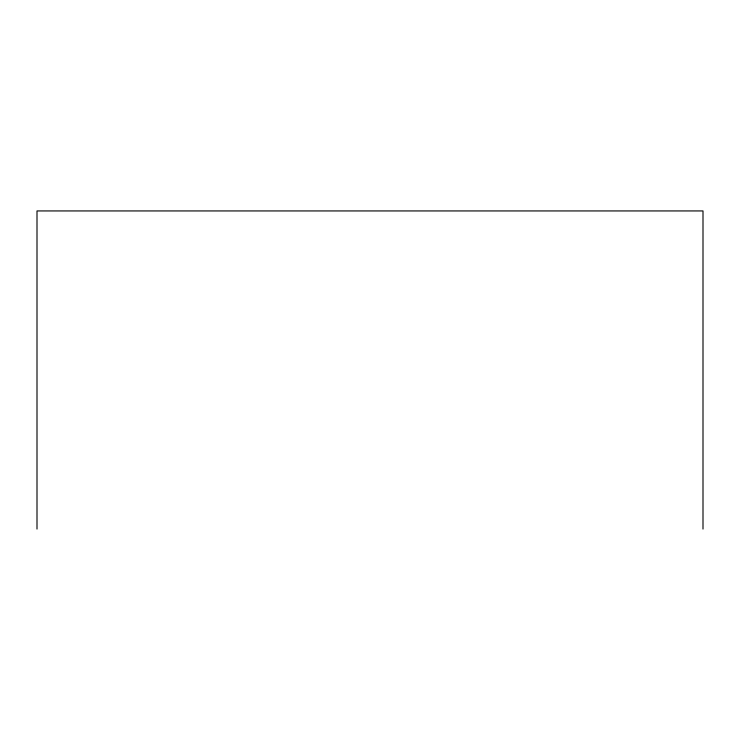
<?xml version="1.0" encoding="UTF-8"?>
<svg xmlns="http://www.w3.org/2000/svg" width="740" height="740" viewBox="0 0 740 740"><rect width="100%" height="100%" fill="white"/><g stroke="black" fill="none" stroke-linecap="round" stroke-linejoin="round"><path stroke-width="1.11" d="M703 529.063L703 210.937L37 210.937L37 529.063"/></g></svg>
